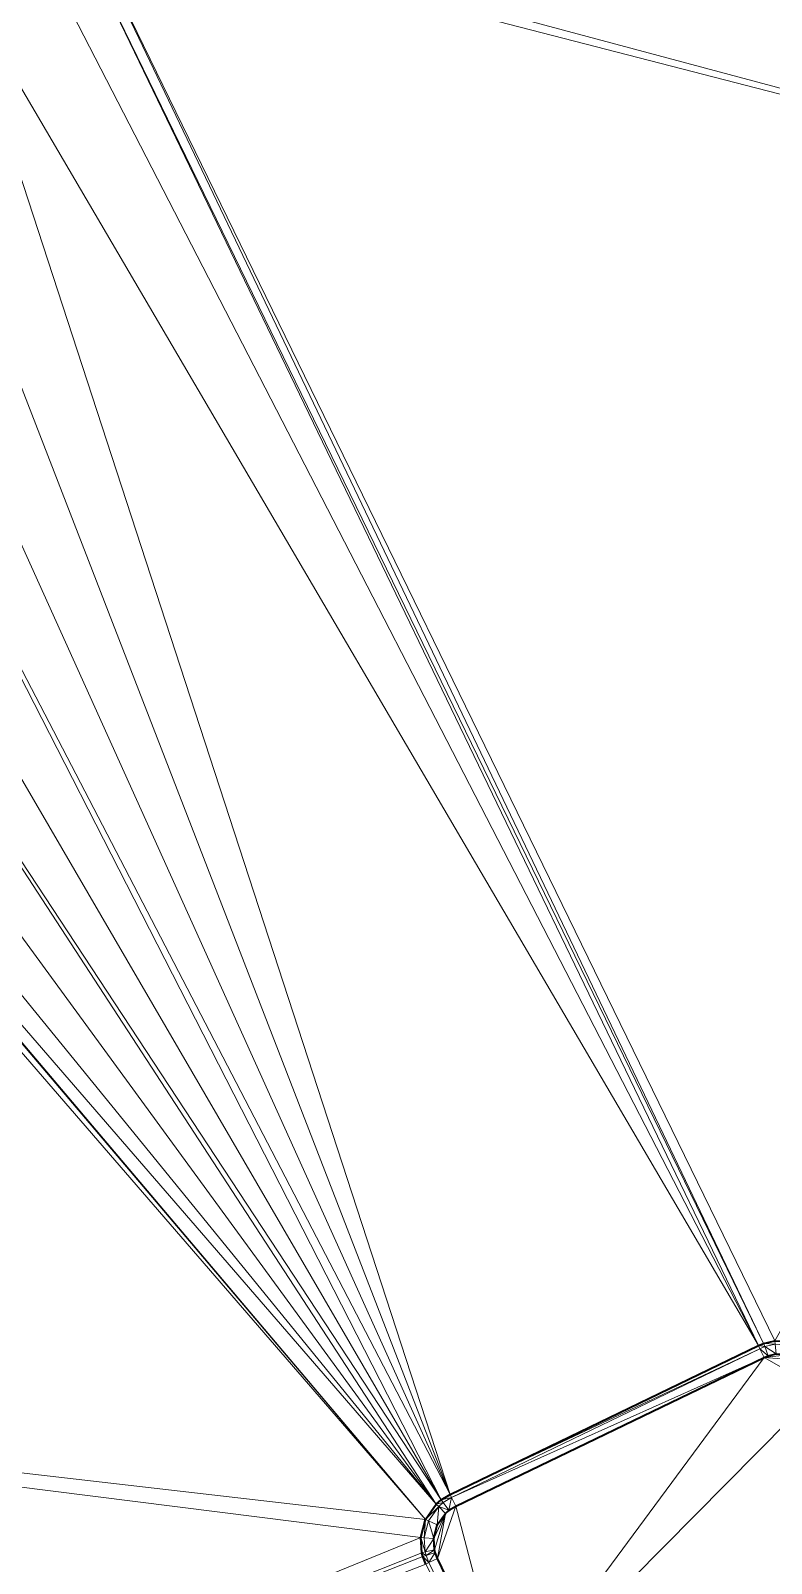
# Model space of a CAD drawing. Header units: metres. Extents: x 246428 to 246884, y 7418966 to 7419490.
# Drawn here: x 246596.78 to 246605.29, y 7419356.22 to 7419373.82 of the extents above; entities that cross this region are included whole.
import ezdxf

# ---------------------------------------------------------------- set-up
doc = ezdxf.new("R2010")
doc.units = ezdxf.units.M
doc.linetypes.add('blank name', pattern=[0])
doc.layers.add('_12D_UNMAPPED', color=7, linetype='Continuous')
for name, color, linetype, lineweight, true_color in [('KERB_BACK', 7, 'Continuous', 35, 0x5fd2ff), ('KERB_LINE', 7, 'Continuous', 18, 0xb9b9b9), ('KERB_LIP', 7, 'Continuous', 35, 0x5fd2ff), ('KERB_TOP', 7, 'Continuous', 18, 0xb9b9b9)]:
    doc.layers.add(name, color=color, linetype=linetype, lineweight=lineweight, true_color=true_color)

msp = doc.modelspace()

# ---------------------------------------------------------------- linework, layer by layer
at = {"layer": '_12D_UNMAPPED', "color": 3, "linetype": 'blank name', "lineweight": 0}
for points in [[(246612.423, 7419371.282, 33.339), (246597.336, 7419375.171, 32.9), (246597.462, 7419375.284, 32.903)], [(246610.999, 7419374.235, 33.29), (246612.423, 7419371.282, 33.339), (246597.462, 7419375.284, 32.903)], [(246605.141, 7419358.718, 33.167), (246596.801, 7419374.902, 32.886), (246597.23, 7419375.109, 32.897)], [(246605.202, 7419358.743, 33.168), (246597.23, 7419375.109, 32.897), (246597.336, 7419375.171, 32.9)], [(246605.202, 7419358.743, 33.168), (246605.141, 7419358.718, 33.167), (246597.23, 7419375.109, 32.897)], [(246605.329, 7419358.773, 33.172), (246605.202, 7419358.743, 33.168), (246597.336, 7419375.171, 32.9)], [(246612.423, 7419371.282, 33.339), (246605.329, 7419358.773, 33.172), (246597.336, 7419375.171, 32.9)], [(246605.141, 7419358.718, 33.167), (246595.9, 7419374.467, 32.861), (246596.801, 7419374.902, 32.886)], [(246601.598, 7419357.009, 33.071), (246594.999, 7419374.033, 32.837), (246595.9, 7419374.467, 32.861)], [(246605.141, 7419358.718, 33.167), (246601.598, 7419357.009, 33.071), (246595.9, 7419374.467, 32.861)], [(246601.598, 7419357.009, 33.071), (246594.099, 7419373.599, 32.813), (246594.999, 7419374.033, 32.837)], [(246601.598, 7419357.009, 33.071), (246593.198, 7419373.164, 32.788), (246594.099, 7419373.599, 32.813)], [(246601.598, 7419357.009, 33.071), (246601.598, 7419357.009, 33.071), (246594.099, 7419373.599, 32.813)], [(246601.494, 7419356.945, 33.068), (246592.297, 7419372.73, 32.764), (246593.198, 7419373.164, 32.788)], [(246601.598, 7419357.009, 33.071), (246601.494, 7419356.945, 33.068), (246593.198, 7419373.164, 32.788)], [(246601.494, 7419356.945, 33.068), (246591.396, 7419372.296, 32.74), (246592.297, 7419372.73, 32.764)], [(246601.439, 7419356.898, 33.067), (246590.496, 7419371.861, 32.715), (246591.396, 7419372.296, 32.74)], [(246601.494, 7419356.945, 33.068), (246601.439, 7419356.898, 33.067), (246591.396, 7419372.296, 32.74)], [(246601.439, 7419356.898, 33.067), (246589.595, 7419371.427, 32.691), (246590.496, 7419371.861, 32.715)], [(246601.439, 7419356.898, 33.067), (246589.074, 7419371.176, 32.677), (246589.595, 7419371.427, 32.691)], [(246601.314, 7419356.721, 33.066), (246581.071, 7419359.057, 32.483), (246588.863, 7419371.11, 32.671)], [(246601.314, 7419356.721, 33.066), (246588.863, 7419371.11, 32.671), (246589.054, 7419371.166, 32.676)], [(246601.314, 7419356.721, 33.066), (246589.054, 7419371.166, 32.676), (246589.074, 7419371.176, 32.677)], [(246601.439, 7419356.898, 33.067), (246601.314, 7419356.721, 33.066), (246589.074, 7419371.176, 32.677)], [(246601.26, 7419356.512, 33.065), (246585.415, 7419350.05, 32.631), (246581.071, 7419359.057, 32.483)], [(246601.314, 7419356.721, 33.066), (246601.26, 7419356.512, 33.065), (246581.071, 7419359.057, 32.483)], [(246601.598, 7419357.009, 33.071), (246605.141, 7419358.718, 33.167), (246605.158, 7419358.682, 33.317)], [(246605.141, 7419358.718, 33.167), (246605.202, 7419358.743, 33.168), (246605.216, 7419358.706, 33.318)], [(246605.158, 7419358.682, 33.317), (246605.141, 7419358.718, 33.167), (246605.216, 7419358.706, 33.318)], [(246605.158, 7419358.682, 33.317), (246605.216, 7419358.706, 33.318), (246605.252, 7419358.602, 33.318)], [(246605.202, 7419358.743, 33.168), (246605.329, 7419358.773, 33.172), (246605.334, 7419358.733, 33.322)], [(246605.216, 7419358.706, 33.318), (246605.202, 7419358.743, 33.168), (246605.334, 7419358.733, 33.322)], [(246605.216, 7419358.706, 33.318), (246605.334, 7419358.733, 33.322), (246605.347, 7419358.624, 33.322)], [(246605.252, 7419358.602, 33.318), (246605.216, 7419358.706, 33.318), (246605.347, 7419358.624, 33.322)], [(246601.615, 7419356.973, 33.221), (246601.598, 7419357.009, 33.071), (246605.158, 7419358.682, 33.317)], [(246601.615, 7419356.973, 33.221), (246605.158, 7419358.682, 33.317), (246605.206, 7419358.583, 33.317)], [(246601.663, 7419356.874, 33.221), (246601.615, 7419356.973, 33.221), (246605.206, 7419358.583, 33.317)], [(246601.663, 7419356.874, 33.221), (246605.206, 7419358.583, 33.317), (246602.262, 7419354.597, 33.243)], [(246605.206, 7419358.583, 33.317), (246605.849, 7419358.218, 33.342), (246602.262, 7419354.597, 33.243)], [(246605.206, 7419358.583, 33.317), (246605.158, 7419358.682, 33.317), (246605.252, 7419358.602, 33.318)], [(246605.206, 7419358.583, 33.317), (246605.347, 7419358.624, 33.322), (246605.509, 7419358.614, 33.328)], [(246605.206, 7419358.583, 33.317), (246605.252, 7419358.602, 33.318), (246605.347, 7419358.624, 33.322)], [(246605.206, 7419358.583, 33.317), (246605.509, 7419358.614, 33.328), (246605.657, 7419358.548, 33.333)], [(246605.206, 7419358.583, 33.317), (246605.657, 7419358.548, 33.333), (246605.849, 7419358.218, 33.342)], [(246605.849, 7419358.218, 33.342), (246606.287, 7419353.329, 33.368), (246602.262, 7419354.597, 33.243)], [(246601.439, 7419356.898, 33.067), (246601.494, 7419356.945, 33.068), (246601.518, 7419356.914, 33.218)], [(246601.494, 7419356.945, 33.068), (246601.598, 7419357.009, 33.071), (246601.615, 7419356.973, 33.221)], [(246601.518, 7419356.914, 33.218), (246601.494, 7419356.945, 33.068), (246601.615, 7419356.973, 33.221)], [(246601.518, 7419356.914, 33.218), (246601.615, 7419356.973, 33.221), (246601.585, 7419356.826, 33.218)], [(246601.585, 7419356.826, 33.218), (246601.615, 7419356.973, 33.221), (246601.663, 7419356.874, 33.221)], [(246601.598, 7419357.009, 33.071), (246601.598, 7419357.009, 33.071), (246601.615, 7419356.973, 33.221)], [(246601.598, 7419357.009, 33.071), (246601.615, 7419356.973, 33.221), (246601.615, 7419356.973, 33.221)], [(246601.615, 7419356.973, 33.221), (246601.663, 7419356.874, 33.221), (246601.663, 7419356.874, 33.221)], [(246601.615, 7419356.973, 33.221), (246601.615, 7419356.973, 33.221), (246601.663, 7419356.874, 33.221)], [(246601.314, 7419356.721, 33.066), (246601.439, 7419356.898, 33.067), (246601.467, 7419356.869, 33.217)], [(246601.351, 7419356.705, 33.216), (246601.314, 7419356.721, 33.066), (246601.467, 7419356.869, 33.217)], [(246601.351, 7419356.705, 33.216), (246601.467, 7419356.869, 33.217), (246601.45, 7419356.658, 33.216)], [(246601.419, 7419356.372, 33.213), (246601.41, 7419356.501, 33.215), (246601.544, 7419356.791, 33.217)], [(246601.41, 7419356.501, 33.215), (246601.45, 7419356.658, 33.216), (246601.544, 7419356.791, 33.217)], [(246601.453, 7419356.273, 33.215), (246601.419, 7419356.372, 33.213), (246601.544, 7419356.791, 33.217)], [(246601.467, 7419356.869, 33.217), (246601.439, 7419356.898, 33.067), (246601.518, 7419356.914, 33.218)], [(246601.45, 7419356.658, 33.216), (246601.467, 7419356.869, 33.217), (246601.544, 7419356.791, 33.217)], [(246601.663, 7419356.874, 33.221), (246602.262, 7419354.597, 33.243), (246601.453, 7419356.273, 33.215)], [(246601.663, 7419356.874, 33.221), (246601.453, 7419356.273, 33.215), (246601.544, 7419356.791, 33.217)], [(246601.467, 7419356.869, 33.217), (246601.518, 7419356.914, 33.218), (246601.585, 7419356.826, 33.218)], [(246601.544, 7419356.791, 33.217), (246601.467, 7419356.869, 33.217), (246601.585, 7419356.826, 33.218)], [(246601.663, 7419356.874, 33.221), (246601.544, 7419356.791, 33.217), (246601.663, 7419356.874, 33.221)], [(246601.544, 7419356.791, 33.217), (246601.585, 7419356.826, 33.218), (246601.663, 7419356.874, 33.221)], [(246601.26, 7419356.512, 33.065), (246601.314, 7419356.721, 33.066), (246601.3, 7419356.509, 33.215)], [(246601.3, 7419356.509, 33.215), (246601.314, 7419356.721, 33.066), (246601.351, 7419356.705, 33.216)], [(246601.3, 7419356.509, 33.215), (246601.351, 7419356.705, 33.216), (246601.41, 7419356.501, 33.215)], [(246601.41, 7419356.501, 33.215), (246601.351, 7419356.705, 33.216), (246601.45, 7419356.658, 33.216)], [(246601.273, 7419356.339, 33.063), (246585.415, 7419350.05, 32.631), (246601.26, 7419356.512, 33.065)], [(246601.273, 7419356.339, 33.063), (246601.26, 7419356.512, 33.065), (246601.312, 7419356.348, 33.213)], [(246601.312, 7419356.348, 33.213), (246601.26, 7419356.512, 33.065), (246601.3, 7419356.509, 33.215)], [(246601.312, 7419356.348, 33.213), (246601.3, 7419356.509, 33.215), (246601.41, 7419356.501, 33.215)], [(246601.419, 7419356.372, 33.213), (246601.312, 7419356.348, 33.213), (246601.41, 7419356.501, 33.215)], [(246601.284, 7419356.297, 33.064), (246585.415, 7419350.05, 32.631), (246601.273, 7419356.339, 33.063)], [(246601.318, 7419356.208, 33.065), (246585.415, 7419350.05, 32.631), (246601.284, 7419356.297, 33.064)], [(246601.322, 7419356.309, 33.214), (246601.273, 7419356.339, 33.063), (246601.312, 7419356.348, 33.213)], [(246601.284, 7419356.297, 33.064), (246601.273, 7419356.339, 33.063), (246601.322, 7419356.309, 33.214)], [(246601.354, 7419356.226, 33.215), (246601.284, 7419356.297, 33.064), (246601.322, 7419356.309, 33.214)], [(246601.318, 7419356.208, 33.065), (246601.284, 7419356.297, 33.064), (246601.354, 7419356.226, 33.215)], [(246601.322, 7419356.309, 33.214), (246601.312, 7419356.348, 33.213), (246601.419, 7419356.372, 33.213)], [(246602.163, 7419354.549, 33.243), (246601.318, 7419356.208, 33.065), (246601.354, 7419356.226, 33.215)], [(246601.427, 7419356.34, 33.214), (246601.322, 7419356.309, 33.214), (246601.419, 7419356.372, 33.213)], [(246601.354, 7419356.226, 33.215), (246601.322, 7419356.309, 33.214), (246601.427, 7419356.34, 33.214)], [(246601.453, 7419356.273, 33.215), (246601.354, 7419356.226, 33.215), (246601.427, 7419356.34, 33.214)], [(246602.163, 7419354.549, 33.243), (246601.354, 7419356.226, 33.215), (246601.453, 7419356.273, 33.215)], [(246601.453, 7419356.273, 33.215), (246601.427, 7419356.34, 33.214), (246601.419, 7419356.372, 33.213)], [(246602.262, 7419354.597, 33.243), (246602.163, 7419354.549, 33.243), (246601.453, 7419356.273, 33.215)]]:
    msp.add_3dface(points, dxfattribs=at)
at = {"layer": 'KERB_BACK'}
for points in [[(246601.663, 7419356.874, 33.221), (246605.206, 7419358.583, 33.317), (246605.252, 7419358.602, 33.318), (246605.347, 7419358.624, 33.322), (246605.509, 7419358.614, 33.328), (246605.657, 7419358.548, 33.333), (246605.716, 7419358.499, 33.336), (246605.772, 7419358.433, 33.338), (246605.838, 7419358.285, 33.341), (246605.849, 7419358.218, 33.342), (246606.287, 7419353.329, 33.368)], [(246602.262, 7419354.597, 33.243), (246601.453, 7419356.273, 33.215), (246601.427, 7419356.34, 33.214), (246601.419, 7419356.372, 33.213), (246601.41, 7419356.501, 33.215), (246601.45, 7419356.658, 33.216), (246601.544, 7419356.791, 33.217), (246601.585, 7419356.826, 33.218), (246601.663, 7419356.874, 33.221), (246601.663, 7419356.874, 33.221)]]:
    msp.add_polyline3d(points, dxfattribs=at)
at = {"layer": 'KERB_LINE'}
for points in [[(246601.598, 7419357.009, 33.071), (246605.141, 7419358.718, 33.167), (246605.202, 7419358.743, 33.168), (246605.329, 7419358.773, 33.172), (246605.545, 7419358.76, 33.178), (246605.742, 7419358.671, 33.183), (246605.82, 7419358.607, 33.186), (246605.895, 7419358.518, 33.188), (246605.984, 7419358.321, 33.191), (246605.999, 7419358.231, 33.192), (246606.437, 7419353.342, 33.218)], [(246601.318, 7419356.208, 33.065), (246601.284, 7419356.297, 33.064), (246601.273, 7419356.339, 33.063), (246601.26, 7419356.512, 33.065), (246601.314, 7419356.721, 33.066), (246601.439, 7419356.898, 33.067), (246601.494, 7419356.945, 33.068), (246601.598, 7419357.009, 33.071), (246601.598, 7419357.009, 33.071)]]:
    msp.add_polyline3d(points, dxfattribs=at)
at = {"layer": 'KERB_LIP'}
for points in [[(246601.598, 7419357.009, 33.071), (246605.141, 7419358.718, 33.167), (246605.202, 7419358.743, 33.168), (246605.329, 7419358.773, 33.172), (246605.545, 7419358.76, 33.178), (246605.742, 7419358.671, 33.183), (246605.82, 7419358.607, 33.186), (246605.895, 7419358.518, 33.188), (246605.984, 7419358.321, 33.191), (246605.999, 7419358.231, 33.192), (246606.437, 7419353.342, 33.218)], [(246601.318, 7419356.208, 33.065), (246601.284, 7419356.297, 33.064), (246601.273, 7419356.339, 33.063), (246601.26, 7419356.512, 33.065), (246601.314, 7419356.721, 33.066), (246601.439, 7419356.898, 33.067), (246601.494, 7419356.945, 33.068), (246601.598, 7419357.009, 33.071), (246601.598, 7419357.009, 33.071)]]:
    msp.add_polyline3d(points, dxfattribs=at)
at = {"layer": 'KERB_TOP'}
for points in [[(246601.615, 7419356.973, 33.221), (246605.158, 7419358.682, 33.317), (246605.216, 7419358.706, 33.318), (246605.334, 7419358.733, 33.322), (246605.535, 7419358.721, 33.328), (246605.719, 7419358.638, 33.333), (246605.792, 7419358.578, 33.336), (246605.862, 7419358.496, 33.338), (246605.945, 7419358.312, 33.341), (246605.959, 7419358.227, 33.342), (246606.397, 7419353.338, 33.368)], [(246602.163, 7419354.549, 33.243), (246601.354, 7419356.226, 33.215), (246601.322, 7419356.309, 33.214), (246601.312, 7419356.348, 33.213), (246601.3, 7419356.509, 33.215), (246601.351, 7419356.705, 33.216), (246601.467, 7419356.869, 33.217), (246601.518, 7419356.914, 33.218), (246601.615, 7419356.973, 33.221), (246601.615, 7419356.973, 33.221)]]:
    msp.add_polyline3d(points, dxfattribs=at)

doc.saveas('drawing.dxf')
